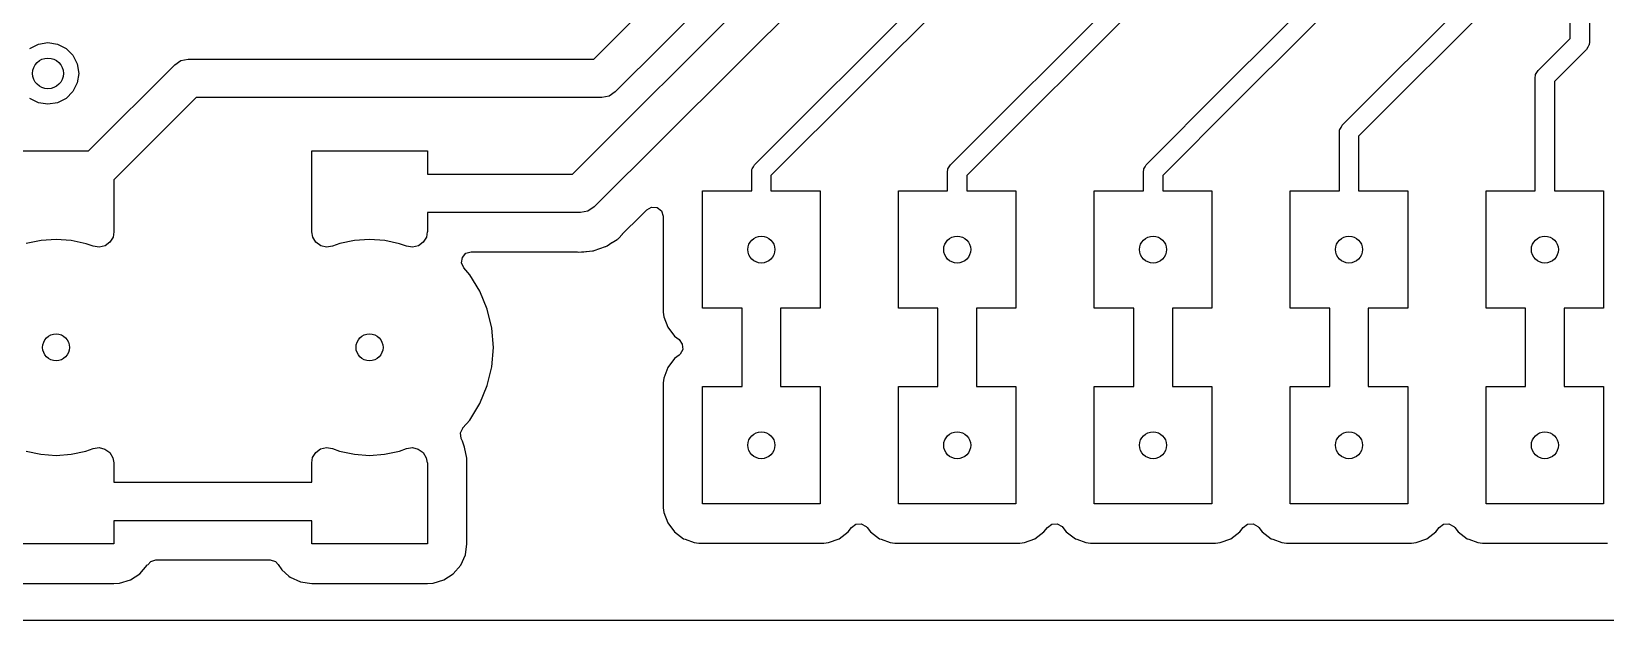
# Model space of a CAD drawing. Extents: x 6.2 to 8.58, y -5.58 to -4.
# Drawn here: x 7.077 to 7.881, y -5.58 to -5.279 of the extents above; entities that cross this region are included whole.
import ezdxf

# ---------------------------------------------------------------- set-up
doc = ezdxf.new("R2010")
doc.units = 0
doc.header["$MEASUREMENT"] = 0
doc.layers.add('BLACK', color=7, linetype='CONTINUOUS')

msp = doc.modelspace()

# ---------------------------------------------------------------- linework, layer by layer
at = {"layer": 'BLACK', "linetype": 'CONTINUOUS'}
for p, q in [((7.86287, -5.28217), (7.86287, -4.92883)), ((7.87271, -4.92883), (7.87271, -5.28421)), ((7.35366, -5.35142), (7.56656, -5.13852)), ((7.58536, -5.14756), (7.3647, -5.36822)), ((7.54652, -5.34668), (7.74508, -5.14812)), ((7.36444, -5.29267), (7.50553, -5.15158)), ((7.75348, -5.15364), (7.55492, -5.3522)), ((7.51945, -5.1655), (7.37547, -5.30947)), ((7.6666, -5.32644), (7.8235, -5.16954)), ((7.44652, -5.34668), (7.61668, -5.17652)), ((7.8319, -5.17506), (7.67375, -5.33321)), ((7.6222, -5.18492), (7.45492, -5.3522)), ((7.74652, -5.32652), (7.84318, -5.22986)), ((7.85158, -5.23538), (7.75492, -5.33204)), ((7.07658, -5.28726), (7.08097, -5.28502)), ((7.08097, -5.28502), (7.08584, -5.28425)), ((7.08584, -5.28425), (7.09071, -5.28502)), ((7.09071, -5.28502), (7.0951, -5.28726)), ((7.84652, -5.29852), (7.86287, -5.28217)), ((7.87185, -5.28662), (7.87127, -5.28769)), ((7.87251, -5.2856), (7.87185, -5.28662)), ((7.87254, -5.28535), (7.87251, -5.2856)), ((7.8726, -5.28526), (7.87254, -5.28535)), ((7.87271, -5.28421), (7.87258, -5.28508)), ((7.87258, -5.28508), (7.8726, -5.28526)), ((7.0951, -5.28726), (7.09858, -5.29074)), ((7.09858, -5.29074), (7.10082, -5.29513)), ((7.10082, -5.29513), (7.10159, -5.3)), ((7.15053, -5.29555), (7.15372, -5.29342)), ((7.15372, -5.29342), (7.15749, -5.29267)), ((7.15372, -5.29342), (7.15372, -5.29342)), ((7.15749, -5.29267), (7.15749, -5.29267)), ((7.15749, -5.29267), (7.36444, -5.29267)), ((7.87127, -5.28769), (7.85492, -5.30404)), ((7.10159, -5.3), (7.10082, -5.30487)), ((7.10647, -5.33961), (7.15053, -5.29555)), ((7.15053, -5.29555), (7.15053, -5.29555)), ((7.84508, -5.302), (7.8452, -5.30113)), ((7.84508, -5.36), (7.84508, -5.302)), ((7.84519, -5.30095), (7.84524, -5.30086)), ((7.8452, -5.30113), (7.84519, -5.30095)), ((7.84524, -5.30086), (7.84528, -5.30061)), ((7.84528, -5.30061), (7.84594, -5.29959)), ((7.84594, -5.29959), (7.84652, -5.29852)), ((7.09858, -5.30926), (7.0951, -5.31274)), ((7.10082, -5.30487), (7.09858, -5.30926)), ((7.37547, -5.30947), (7.37228, -5.31161)), ((7.85492, -5.30404), (7.85492, -5.36)), ((7.08097, -5.31498), (7.07658, -5.31274)), ((7.08584, -5.31575), (7.08097, -5.31498)), ((7.09071, -5.31498), (7.08584, -5.31575)), ((7.0951, -5.31274), (7.09071, -5.31498)), ((7.16156, -5.31236), (7.11953, -5.35439)), ((7.36851, -5.31236), (7.16156, -5.31236)), ((7.37228, -5.31161), (7.36851, -5.31236)), ((7.64652, -5.34668), (7.66641, -5.32679)), ((7.66641, -5.32679), (7.6666, -5.32644)), ((7.74594, -5.32759), (7.74652, -5.32652)), ((7.67356, -5.33356), (7.65492, -5.3522)), ((7.67375, -5.33321), (7.67356, -5.33356)), ((7.74508, -5.33), (7.7452, -5.32913)), ((7.74508, -5.36), (7.74508, -5.33)), ((7.74519, -5.32895), (7.74524, -5.32886)), ((7.7452, -5.32913), (7.74519, -5.32895)), ((7.74524, -5.32886), (7.74528, -5.32861)), ((7.74528, -5.32861), (7.74594, -5.32759)), ((7.75492, -5.33204), (7.75492, -5.36)), ((7.06047, -5.33961), (7.10647, -5.33961)), ((7.22047, -5.38094), (7.22047, -5.33961)), ((7.22047, -5.33961), (7.27953, -5.33961)), ((7.27953, -5.33961), (7.27953, -5.35142)), ((7.27953, -5.35142), (7.35366, -5.35142)), ((7.44508, -5.35016), (7.4452, -5.34929)), ((7.44508, -5.36), (7.44508, -5.35016)), ((7.44519, -5.34911), (7.44524, -5.34902)), ((7.4452, -5.34929), (7.44519, -5.34911)), ((7.44524, -5.34902), (7.44528, -5.34877)), ((7.44528, -5.34877), (7.44594, -5.34775)), ((7.44594, -5.34775), (7.44652, -5.34668)), ((7.54508, -5.35016), (7.5452, -5.34929)), ((7.54508, -5.36), (7.54508, -5.35016)), ((7.54519, -5.34911), (7.54524, -5.34902)), ((7.5452, -5.34929), (7.54519, -5.34911)), ((7.54524, -5.34902), (7.54528, -5.34877)), ((7.54528, -5.34877), (7.54594, -5.34775)), ((7.54594, -5.34775), (7.54652, -5.34668)), ((7.64508, -5.35016), (7.6452, -5.34929)), ((7.64508, -5.36), (7.64508, -5.35016)), ((7.64519, -5.34911), (7.64524, -5.34902)), ((7.6452, -5.34929), (7.64519, -5.34911)), ((7.64524, -5.34902), (7.64528, -5.34877)), ((7.64528, -5.34877), (7.64594, -5.34775)), ((7.64594, -5.34775), (7.64652, -5.34668)), ((7.11953, -5.35439), (7.11953, -5.38094)), ((7.45492, -5.3522), (7.45492, -5.36)), ((7.55492, -5.3522), (7.55492, -5.36)), ((7.65492, -5.3522), (7.65492, -5.36)), ((7.42, -5.42), (7.42, -5.36)), ((7.42, -5.36), (7.44508, -5.36)), ((7.45492, -5.36), (7.48, -5.36)), ((7.48, -5.36), (7.48, -5.42)), ((7.52, -5.42), (7.52, -5.36)), ((7.52, -5.36), (7.54508, -5.36)), ((7.55492, -5.36), (7.58, -5.36)), ((7.58, -5.36), (7.58, -5.42)), ((7.62, -5.42), (7.62, -5.36)), ((7.62, -5.36), (7.64508, -5.36)), ((7.65492, -5.36), (7.68, -5.36)), ((7.68, -5.36), (7.68, -5.42)), ((7.72, -5.42), (7.72, -5.36)), ((7.72, -5.36), (7.74508, -5.36)), ((7.75492, -5.36), (7.78, -5.36)), ((7.78, -5.36), (7.78, -5.42)), ((7.82, -5.42), (7.82, -5.36)), ((7.82, -5.36), (7.84508, -5.36)), ((7.85492, -5.36), (7.88, -5.36)), ((7.88, -5.36), (7.88, -5.42)), ((7.35774, -5.3711), (7.27953, -5.3711)), ((7.27953, -5.3711), (7.27953, -5.38094)), ((7.36151, -5.37035), (7.35774, -5.3711)), ((7.3647, -5.36822), (7.36151, -5.37035)), ((7.37919, -5.38204), (7.38836, -5.37287)), ((7.38836, -5.37287), (7.39151, -5.36972)), ((7.39151, -5.36972), (7.39397, -5.36838)), ((7.39397, -5.36838), (7.39675, -5.36858)), ((7.39675, -5.36858), (7.39899, -5.37025)), ((7.39899, -5.37025), (7.39997, -5.37287)), ((7.39997, -5.37287), (7.39998, -5.37323)), ((7.39998, -5.37323), (7.39998, -5.42192)), ((7.11947, -5.38094), (7.11905, -5.38366)), ((7.11953, -5.38094), (7.11947, -5.38094)), ((7.22061, -5.38094), (7.22047, -5.38094)), ((7.22103, -5.38362), (7.22061, -5.38094)), ((7.22262, -5.38624), (7.22103, -5.38362)), ((7.27947, -5.38094), (7.27905, -5.38366)), ((7.27953, -5.38094), (7.27947, -5.38094)), ((7.37707, -5.38429), (7.37914, -5.38209)), ((7.37914, -5.38209), (7.37919, -5.38204)), ((7.08232, -5.38538), (7.07476, -5.38699)), ((7.09003, -5.38484), (7.08232, -5.38538)), ((7.09775, -5.38539), (7.09003, -5.38484)), ((7.10531, -5.38701), (7.09775, -5.38539)), ((7.10894, -5.38834), (7.10531, -5.38701)), ((7.11198, -5.38881), (7.10894, -5.38834)), ((7.10894, -5.38834), (7.10894, -5.38834)), ((7.11496, -5.38809), (7.11198, -5.38881)), ((7.11745, -5.38628), (7.11496, -5.38809)), ((7.11905, -5.38366), (7.11745, -5.38628)), ((7.2251, -5.38806), (7.22262, -5.38624)), ((7.22809, -5.38878), (7.2251, -5.38806)), ((7.23112, -5.38831), (7.22809, -5.38878)), ((7.23476, -5.38699), (7.23112, -5.38831)), ((7.23112, -5.38831), (7.23112, -5.38831)), ((7.24232, -5.38538), (7.23476, -5.38699)), ((7.25003, -5.38484), (7.24232, -5.38538)), ((7.25775, -5.38539), (7.25003, -5.38484)), ((7.26531, -5.38701), (7.25775, -5.38539)), ((7.26894, -5.38834), (7.26531, -5.38701)), ((7.27198, -5.38881), (7.26894, -5.38834)), ((7.26894, -5.38834), (7.26894, -5.38834)), ((7.27496, -5.38809), (7.27198, -5.38881)), ((7.27745, -5.38628), (7.27496, -5.38809)), ((7.27905, -5.38366), (7.27745, -5.38628)), ((7.29923, -5.39189), (7.30188, -5.39112)), ((7.30188, -5.39112), (7.3552, -5.39112)), ((7.3552, -5.39112), (7.35592, -5.39117)), ((7.35592, -5.39117), (7.35611, -5.3912)), ((7.35611, -5.3912), (7.35687, -5.39131)), ((7.35687, -5.39131), (7.35818, -5.3912)), ((7.35818, -5.3912), (7.35894, -5.39113)), ((7.35894, -5.39113), (7.35915, -5.39112)), ((7.35915, -5.39112), (7.35948, -5.39112)), ((7.35948, -5.39112), (7.36035, -5.39102)), ((7.35948, -5.39112), (7.35948, -5.39112)), ((7.36035, -5.39102), (7.36074, -5.39097)), ((7.36074, -5.39097), (7.36081, -5.39097)), ((7.36081, -5.39097), (7.36382, -5.3907)), ((7.36382, -5.3907), (7.3641, -5.39065)), ((7.36382, -5.3907), (7.36382, -5.3907)), ((7.3641, -5.39065), (7.36439, -5.39058)), ((7.3641, -5.39065), (7.3641, -5.39065)), ((7.36439, -5.39058), (7.36467, -5.39051)), ((7.36439, -5.39058), (7.36439, -5.39058)), ((7.36467, -5.39051), (7.36751, -5.38948)), ((7.36467, -5.39051), (7.36467, -5.39051)), ((7.36751, -5.38948), (7.36758, -5.38946)), ((7.36758, -5.38946), (7.37045, -5.38851)), ((7.37045, -5.38851), (7.37071, -5.38839)), ((7.37045, -5.38851), (7.37045, -5.38851)), ((7.37071, -5.38839), (7.37098, -5.38826)), ((7.37071, -5.38839), (7.37071, -5.38839)), ((7.37098, -5.38826), (7.37123, -5.38813)), ((7.37098, -5.38826), (7.37098, -5.38826)), ((7.37123, -5.38813), (7.37376, -5.38647)), ((7.37123, -5.38813), (7.37123, -5.38813)), ((7.37376, -5.38647), (7.37382, -5.38643)), ((7.37382, -5.38643), (7.37639, -5.38484)), ((7.37639, -5.38484), (7.37661, -5.38466)), ((7.37639, -5.38484), (7.37639, -5.38484)), ((7.37661, -5.38466), (7.37662, -5.38467)), ((7.37662, -5.38467), (7.37685, -5.38448)), ((7.37684, -5.38448), (7.37707, -5.38429)), ((7.37685, -5.38448), (7.37684, -5.38448)), ((7.37707, -5.38429), (7.37707, -5.38429)), ((7.29697, -5.39675), (7.29738, -5.39399)), ((7.29811, -5.3993), (7.29697, -5.39675)), ((7.29738, -5.39399), (7.29923, -5.39189)), ((7.30114, -5.40285), (7.29811, -5.3993)), ((7.30632, -5.4113), (7.30114, -5.40285)), ((7.31011, -5.42047), (7.30632, -5.4113)), ((7.31243, -5.43011), (7.31011, -5.42047)), ((7.39998, -5.42192), (7.40024, -5.4243)), ((7.44016, -5.42), (7.42, -5.42)), ((7.44016, -5.46), (7.44016, -5.42)), ((7.48, -5.42), (7.45984, -5.42)), ((7.45984, -5.42), (7.45984, -5.46)), ((7.54016, -5.42), (7.52, -5.42)), ((7.54016, -5.46), (7.54016, -5.42)), ((7.58, -5.42), (7.55984, -5.42)), ((7.55984, -5.42), (7.55984, -5.46)), ((7.64016, -5.42), (7.62, -5.42)), ((7.64016, -5.46), (7.64016, -5.42)), ((7.68, -5.42), (7.65984, -5.42)), ((7.65984, -5.42), (7.65984, -5.46)), ((7.74016, -5.42), (7.72, -5.42)), ((7.74016, -5.46), (7.74016, -5.42)), ((7.78, -5.42), (7.75984, -5.42)), ((7.75984, -5.42), (7.75984, -5.46)), ((7.84016, -5.42), (7.82, -5.42)), ((7.84016, -5.46), (7.84016, -5.42)), ((7.88, -5.42), (7.85984, -5.42)), ((7.85984, -5.42), (7.85984, -5.46)), ((7.31321, -5.44), (7.31243, -5.43011)), ((7.40024, -5.4243), (7.40024, -5.4243)), ((7.40024, -5.4243), (7.40225, -5.42969)), ((7.40225, -5.42969), (7.40225, -5.42969)), ((7.40225, -5.42969), (7.4057, -5.4343)), ((7.4057, -5.4343), (7.40801, -5.43603)), ((7.40801, -5.43603), (7.40968, -5.43827)), ((7.40968, -5.43827), (7.40988, -5.44105)), ((7.31243, -5.44989), (7.31321, -5.44)), ((7.4057, -5.4457), (7.40225, -5.45031)), ((7.40801, -5.44397), (7.4057, -5.4457)), ((7.40854, -5.44351), (7.40801, -5.44397)), ((7.40988, -5.44105), (7.40854, -5.44351)), ((7.31011, -5.45953), (7.31243, -5.44989)), ((7.40024, -5.4557), (7.39998, -5.45808)), ((7.40225, -5.45031), (7.40024, -5.4557)), ((7.40024, -5.4557), (7.40024, -5.4557)), ((7.40225, -5.45031), (7.40225, -5.45031)), ((7.30632, -5.4687), (7.31011, -5.45953)), ((7.39998, -5.45808), (7.39998, -5.52192)), ((7.42, -5.52), (7.42, -5.46)), ((7.42, -5.46), (7.44016, -5.46)), ((7.45984, -5.46), (7.48, -5.46)), ((7.48, -5.46), (7.48, -5.52)), ((7.52, -5.52), (7.52, -5.46)), ((7.52, -5.46), (7.54016, -5.46)), ((7.55984, -5.46), (7.58, -5.46)), ((7.58, -5.46), (7.58, -5.52)), ((7.62, -5.52), (7.62, -5.46)), ((7.62, -5.46), (7.64016, -5.46)), ((7.65984, -5.46), (7.68, -5.46)), ((7.68, -5.46), (7.68, -5.52)), ((7.72, -5.52), (7.72, -5.46)), ((7.72, -5.46), (7.74016, -5.46)), ((7.75984, -5.46), (7.78, -5.46)), ((7.78, -5.46), (7.78, -5.52)), ((7.82, -5.52), (7.82, -5.46)), ((7.82, -5.46), (7.84016, -5.46)), ((7.85984, -5.46), (7.88, -5.46)), ((7.88, -5.46), (7.88, -5.52)), ((7.30114, -5.47715), (7.30632, -5.4687)), ((7.29769, -5.48119), (7.30114, -5.47715)), ((7.29647, -5.4837), (7.29759, -5.48131)), ((7.2968, -5.48648), (7.29647, -5.4837)), ((7.29744, -5.48797), (7.2968, -5.48648)), ((7.29851, -5.49091), (7.29744, -5.48797)), ((7.29759, -5.48131), (7.29769, -5.48119)), ((7.07469, -5.49299), (7.08225, -5.49461)), ((7.08225, -5.49461), (7.08997, -5.49516)), ((7.08997, -5.49516), (7.09768, -5.49462)), ((7.09768, -5.49462), (7.10524, -5.49301)), ((7.10524, -5.49301), (7.10888, -5.49169)), ((7.10888, -5.49169), (7.11191, -5.49122)), ((7.10888, -5.49169), (7.10888, -5.49169)), ((7.11191, -5.49122), (7.1149, -5.49194)), ((7.1149, -5.49194), (7.11738, -5.49376)), ((7.11738, -5.49376), (7.11897, -5.49638)), ((7.22095, -5.49634), (7.22255, -5.49372)), ((7.22255, -5.49372), (7.22504, -5.49191)), ((7.22504, -5.49191), (7.22802, -5.49119)), ((7.22802, -5.49119), (7.23106, -5.49166)), ((7.23106, -5.49166), (7.23106, -5.49166)), ((7.23106, -5.49166), (7.23469, -5.49299)), ((7.23469, -5.49299), (7.24225, -5.49461)), ((7.24225, -5.49461), (7.24997, -5.49516)), ((7.24997, -5.49516), (7.25768, -5.49462)), ((7.25768, -5.49462), (7.26524, -5.49301)), ((7.26524, -5.49301), (7.26888, -5.49169)), ((7.26888, -5.49169), (7.27191, -5.49122)), ((7.26888, -5.49169), (7.26888, -5.49169)), ((7.27191, -5.49122), (7.2749, -5.49194)), ((7.2749, -5.49194), (7.27738, -5.49376)), ((7.27738, -5.49376), (7.27897, -5.49638)), ((7.2997, -5.49655), (7.29851, -5.49091)), ((7.11897, -5.49638), (7.11939, -5.49906)), ((7.11939, -5.49906), (7.11953, -5.49906)), ((7.11953, -5.49906), (7.11953, -5.5089)), ((7.22047, -5.5089), (7.22047, -5.49906)), ((7.22047, -5.49906), (7.22053, -5.49906)), ((7.22053, -5.49906), (7.22095, -5.49634)), ((7.27897, -5.49638), (7.27939, -5.49906)), ((7.27939, -5.49906), (7.27953, -5.49906)), ((7.27953, -5.49906), (7.27953, -5.54039)), ((7.29972, -5.49849), (7.2997, -5.49655)), ((7.29972, -5.49863), (7.29972, -5.49849)), ((7.29975, -5.49906), (7.29972, -5.49863)), ((7.29975, -5.54039), (7.29975, -5.49906)), ((7.11953, -5.5089), (7.22047, -5.5089)), ((7.48, -5.52), (7.42, -5.52)), ((7.58, -5.52), (7.52, -5.52)), ((7.68, -5.52), (7.62, -5.52)), ((7.78, -5.52), (7.72, -5.52)), ((7.88, -5.52), (7.82, -5.52)), ((7.39998, -5.52192), (7.40024, -5.5243)), ((7.40024, -5.5243), (7.40024, -5.5243)), ((7.40024, -5.5243), (7.40225, -5.52969)), ((7.22047, -5.52858), (7.11953, -5.52858)), ((7.11953, -5.52858), (7.11953, -5.54039)), ((7.22047, -5.54039), (7.22047, -5.52858)), ((7.40225, -5.52969), (7.40225, -5.52969)), ((7.40225, -5.52969), (7.4057, -5.5343)), ((7.4057, -5.5343), (7.41031, -5.53775)), ((7.48969, -5.53775), (7.4943, -5.5343)), ((7.4943, -5.5343), (7.49603, -5.53199)), ((7.49603, -5.53199), (7.49827, -5.53032)), ((7.49827, -5.53032), (7.50105, -5.53012)), ((7.50105, -5.53012), (7.50351, -5.53146)), ((7.50351, -5.53146), (7.50397, -5.53199)), ((7.50397, -5.53199), (7.5057, -5.5343)), ((7.5057, -5.5343), (7.51031, -5.53775)), ((7.58969, -5.53775), (7.5943, -5.5343)), ((7.5943, -5.5343), (7.59603, -5.53199)), ((7.59603, -5.53199), (7.59827, -5.53032)), ((7.59827, -5.53032), (7.60105, -5.53012)), ((7.60105, -5.53012), (7.60351, -5.53146)), ((7.60351, -5.53146), (7.60397, -5.53199)), ((7.60397, -5.53199), (7.6057, -5.5343)), ((7.6057, -5.5343), (7.61031, -5.53775)), ((7.68969, -5.53775), (7.6943, -5.5343)), ((7.6943, -5.5343), (7.69603, -5.53199)), ((7.69603, -5.53199), (7.69827, -5.53032)), ((7.69827, -5.53032), (7.70105, -5.53012)), ((7.70105, -5.53012), (7.70351, -5.53146)), ((7.70351, -5.53146), (7.70397, -5.53199)), ((7.70397, -5.53199), (7.7057, -5.5343)), ((7.7057, -5.5343), (7.71031, -5.53775)), ((7.78969, -5.53775), (7.7943, -5.5343)), ((7.7943, -5.5343), (7.79603, -5.53199)), ((7.79603, -5.53199), (7.79827, -5.53032)), ((7.79827, -5.53032), (7.80105, -5.53012)), ((7.80105, -5.53012), (7.80351, -5.53146)), ((7.80351, -5.53146), (7.80397, -5.53199)), ((7.80397, -5.53199), (7.8057, -5.5343)), ((7.8057, -5.5343), (7.81031, -5.53775)), ((7.11953, -5.54039), (7.06047, -5.54039)), ((7.27953, -5.54039), (7.22047, -5.54039)), ((7.29893, -5.54609), (7.29975, -5.54039)), ((7.41031, -5.53775), (7.41031, -5.53775)), ((7.41031, -5.53775), (7.41031, -5.53775)), ((7.41031, -5.53775), (7.41114, -5.53806)), ((7.41114, -5.53806), (7.4157, -5.53976)), ((7.4157, -5.53976), (7.4157, -5.53976)), ((7.4157, -5.53976), (7.41808, -5.54002)), ((7.41808, -5.54002), (7.41808, -5.54002)), ((7.41808, -5.54002), (7.41809, -5.54002)), ((7.41809, -5.54002), (7.41809, -5.54002)), ((7.41809, -5.54002), (7.48191, -5.54002)), ((7.48191, -5.54002), (7.48191, -5.54002)), ((7.48191, -5.54002), (7.48192, -5.54002)), ((7.48192, -5.54002), (7.4843, -5.53976)), ((7.48192, -5.54002), (7.48192, -5.54002)), ((7.4843, -5.53976), (7.48969, -5.53775)), ((7.4843, -5.53976), (7.4843, -5.53976)), ((7.4843, -5.53976), (7.4843, -5.53976)), ((7.51031, -5.53775), (7.51031, -5.53775)), ((7.51031, -5.53775), (7.51031, -5.53775)), ((7.51031, -5.53775), (7.51114, -5.53806)), ((7.51114, -5.53806), (7.5157, -5.53976)), ((7.5157, -5.53976), (7.5157, -5.53976)), ((7.5157, -5.53976), (7.51808, -5.54002)), ((7.51808, -5.54002), (7.51808, -5.54002)), ((7.51808, -5.54002), (7.51809, -5.54002)), ((7.51809, -5.54002), (7.51809, -5.54002)), ((7.51809, -5.54002), (7.58191, -5.54002)), ((7.58191, -5.54002), (7.58191, -5.54002)), ((7.58191, -5.54002), (7.58192, -5.54002)), ((7.58192, -5.54002), (7.5843, -5.53976)), ((7.58192, -5.54002), (7.58192, -5.54002)), ((7.5843, -5.53976), (7.58969, -5.53775)), ((7.5843, -5.53976), (7.5843, -5.53976)), ((7.5843, -5.53976), (7.5843, -5.53976)), ((7.61031, -5.53775), (7.61031, -5.53775)), ((7.61031, -5.53775), (7.61031, -5.53775)), ((7.61031, -5.53775), (7.61114, -5.53806)), ((7.61114, -5.53806), (7.6157, -5.53976)), ((7.6157, -5.53976), (7.6157, -5.53976)), ((7.6157, -5.53976), (7.61808, -5.54002)), ((7.61808, -5.54002), (7.61808, -5.54002)), ((7.61808, -5.54002), (7.61809, -5.54002)), ((7.61809, -5.54002), (7.61809, -5.54002)), ((7.61809, -5.54002), (7.68191, -5.54002)), ((7.68191, -5.54002), (7.68191, -5.54002)), ((7.68191, -5.54002), (7.68192, -5.54002)), ((7.68192, -5.54002), (7.6843, -5.53976)), ((7.68192, -5.54002), (7.68192, -5.54002)), ((7.6843, -5.53976), (7.68969, -5.53775)), ((7.6843, -5.53976), (7.6843, -5.53976)), ((7.6843, -5.53976), (7.6843, -5.53976)), ((7.71031, -5.53775), (7.71031, -5.53775)), ((7.71031, -5.53775), (7.71031, -5.53775)), ((7.71031, -5.53775), (7.71114, -5.53806)), ((7.71114, -5.53806), (7.7157, -5.53976)), ((7.7157, -5.53976), (7.7157, -5.53976)), ((7.7157, -5.53976), (7.71808, -5.54002)), ((7.71808, -5.54002), (7.71808, -5.54002)), ((7.71808, -5.54002), (7.71809, -5.54002)), ((7.71809, -5.54002), (7.71809, -5.54002)), ((7.71809, -5.54002), (7.78191, -5.54002)), ((7.78191, -5.54002), (7.78191, -5.54002)), ((7.78191, -5.54002), (7.78192, -5.54002)), ((7.78192, -5.54002), (7.7843, -5.53976)), ((7.78192, -5.54002), (7.78192, -5.54002)), ((7.7843, -5.53976), (7.78969, -5.53775)), ((7.7843, -5.53976), (7.7843, -5.53976)), ((7.7843, -5.53976), (7.7843, -5.53976)), ((7.81031, -5.53775), (7.81031, -5.53775)), ((7.81031, -5.53775), (7.81031, -5.53775)), ((7.81031, -5.53775), (7.81114, -5.53806)), ((7.81114, -5.53806), (7.8157, -5.53976)), ((7.8157, -5.53976), (7.8157, -5.53976)), ((7.8157, -5.53976), (7.81808, -5.54002)), ((7.81808, -5.54002), (7.81808, -5.54002)), ((7.81808, -5.54002), (7.81809, -5.54002)), ((7.81809, -5.54002), (7.81809, -5.54002)), ((7.81809, -5.54002), (7.88191, -5.54002)), ((7.13277, -5.55568), (7.13654, -5.55133)), ((7.13654, -5.55133), (7.13673, -5.55103)), ((7.13654, -5.55133), (7.13654, -5.55133)), ((7.13673, -5.55103), (7.13682, -5.55109)), ((7.13682, -5.55109), (7.13829, -5.54939)), ((7.13829, -5.54939), (7.14098, -5.5486)), ((7.14098, -5.5486), (7.19924, -5.5486)), ((7.19924, -5.5486), (7.20192, -5.54939)), ((7.20192, -5.54939), (7.20341, -5.55088)), ((7.20341, -5.55088), (7.20519, -5.55364)), ((7.29277, -5.55568), (7.29654, -5.55133)), ((7.29654, -5.55133), (7.29893, -5.54609)), ((7.12241, -5.56041), (7.12793, -5.55879)), ((7.12793, -5.55879), (7.13277, -5.55568)), ((7.20519, -5.55364), (7.20519, -5.55364)), ((7.20519, -5.55364), (7.20887, -5.55683)), ((7.20887, -5.55683), (7.20954, -5.55741)), ((7.20954, -5.55741), (7.21477, -5.5598)), ((7.21477, -5.5598), (7.21477, -5.5598)), ((7.21477, -5.5598), (7.21477, -5.5598)), ((7.21477, -5.5598), (7.22047, -5.56062)), ((7.28241, -5.56041), (7.28793, -5.55879)), ((7.28793, -5.55879), (7.29277, -5.55568)), ((7.06047, -5.56062), (7.11953, -5.56062)), ((7.11953, -5.56062), (7.12241, -5.56041)), ((7.11953, -5.56062), (7.11953, -5.56062)), ((7.22047, -5.56062), (7.22047, -5.56062)), ((7.22047, -5.56062), (7.22047, -5.56062)), ((7.22047, -5.56062), (7.27953, -5.56062)), ((7.27953, -5.56062), (7.28241, -5.56041)), ((7.27953, -5.56062), (7.27953, -5.56062)), ((8.57463, -5.57959), (6.20537, -5.57959))]:
    msp.add_line(p, q, dxfattribs=at)
at = {"layer": 'BLACK'}
for centre, radius in [((7.08584, -5.3), 0.00787), ((7.45, -5.39), 0.00689), ((7.55, -5.39), 0.00689), ((7.65, -5.39), 0.00689), ((7.75, -5.39), 0.00689), ((7.85, -5.39), 0.00689), ((7.09, -5.44), 0.00689), ((7.25, -5.44), 0.00689), ((7.45, -5.49), 0.00689), ((7.55, -5.49), 0.00689), ((7.65, -5.49), 0.00689), ((7.75, -5.49), 0.00689), ((7.85, -5.49), 0.00689)]:
    msp.add_circle(centre, radius, dxfattribs=at)

doc.saveas('drawing.dxf')
